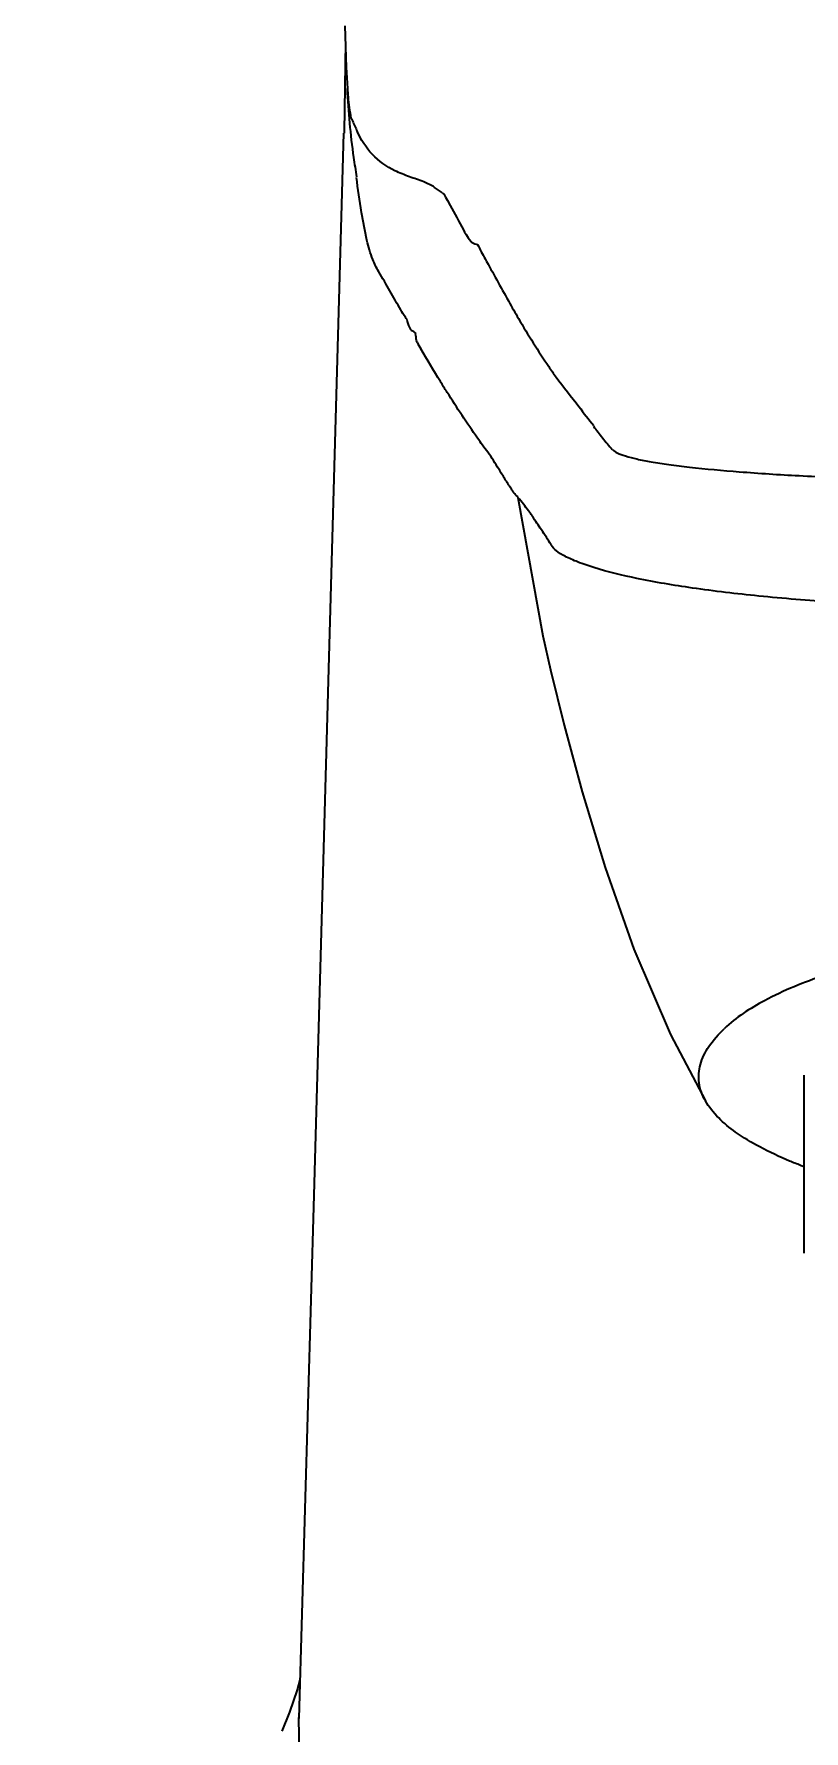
# Model space of a CAD drawing. Header units: millimetres. Extents: x 601 to 1195, y -13 to 407.
# Drawn here: x 977.2 to 995.92, y 233.42 to 274.68 of the extents above; entities that cross this region are included whole.
import ezdxf

# ---------------------------------------------------------------- set-up
doc = ezdxf.new("R2010")
doc.units = ezdxf.units.MM
doc.header["$LTSCALE"] = 0.1
doc.layers.add('DEF_LAYER_ASSEM_MEMBER', color=7, linetype='Continuous')
doc.layers.add('DIM', color=3, linetype='Continuous')
doc.styles.get("Standard").update_dxf_attribs({"font": 'arial.ttf'})
doc.dimstyles.new('ISO-25', dxfattribs={"dimtxt": 2.5, "dimasz": 2.5, "dimexe": 1.25, "dimexo": 0.625, "dimtad": 1, "dimtxsty": 'Standard', "dimcen": 2.5, "dimadec": 0, "dimazin": 0, "dimtfac": 1, "dimtmove": 0, "dimatfit": 3, "dimfxl": 0, "dimarcsym": 0})

# ---------------------------------------------------------------- blocks, each defined once
blk = doc.blocks.new('*D22')
at = {"layer": 'Defpoints', "color": 0}
for p in [(1007.922, 310.255), (925.567, 206.036), (936.146, 206.036)]:
    blk.add_point(p, dxfattribs=at)
at = {"layer": 'DIM', "color": 0, "lineweight": -2}
for p, q in [((1007.297, 310.255), (924.317, 310.255)), ((925.567, 307.755), (925.567, 208.536)), ((935.521, 206.036), (924.317, 206.036))]:
    blk.add_line(p, q, dxfattribs=at)
at = {"layer": 'DIM', "color": 0}
for points in [[(925.151, 307.755), (925.984, 307.755), (925.567, 310.255)], [(925.151, 208.536), (925.984, 208.536), (925.567, 206.036)]]:
    blk.add_solid(points, dxfattribs=at)
at = {"layer": 'DIM', "color": 0, "insert": (923.44, 258.146), "char_height": 2.5, "attachment_point": 5, "rotation": 90}
blk.add_mtext('104,22', dxfattribs=at)

msp = doc.modelspace()

# ---------------------------------------------------------------- linework, layer by layer
at = {"color": 7, "linetype": 'Continuous'}
for p, q in [((984.759, 274.882), (984.797, 273.864)), ((984.774, 274.481), (984.747, 272.299)), ((984.796, 273.877), (984.823, 273.354)), ((984.747, 272.299), (984.747, 272.268)), ((987.164, 270.791), (987.208, 270.711)), ((987.253, 270.629), (987.321, 270.507)), ((987.641, 269.921), (987.673, 269.86)), ((988.736, 268.19), (988.743, 268.178)), ((987.248, 265.967), (987.241, 265.977)), ((988.969, 263.411), (989.571, 260.044)), ((983.417, 233.876), (983.233, 233.419)), ((983.643, 233.723), (983.644, 233.746)), ((983.675, 231.989), (983.643, 233.723))]:
    msp.add_line(p, q, dxfattribs=at)
for p, q in [((987.208, 270.711), (987.253, 270.629)), ((989.571, 260.044), (989.763, 259.218))]:
    msp.add_line(p, q)
for points in [[(984.725, 272.27), (984.374, 259.537), (984.008, 246.448), (983.643, 233.723)], [(989.763, 259.218), (990.092, 257.877), (990.527, 256.257), (991.084, 254.415), (991.782, 252.428), (992.676, 250.358), (993.523, 248.742)], [(983.67, 234.663), (983.602, 234.418), (983.417, 233.876)]]:
    msp.add_lwpolyline(points, dxfattribs=at)
for centre, radius, start, end in [((985.51, 272.249), 0.785, 178.4257, 181.1258), ((987.885, 271.902), 1.322, 235.2055, 237.0826), ((893.576, 215.371), 106.448, 29.61405, 30.18845), ((1004.856, 277.744), 21.162, 209.9288, 210.421)]:
    msp.add_arc(centre, radius, start, end, dxfattribs=at)
for points, knots in [([(985.056, 271.204), (985.028, 271.362), (984.915, 272.074), (984.852, 272.794), (984.822, 273.354)], [0, 0, 0, 0, 0.222744, 1, 1, 1, 1]), ([(984.823, 273.354), (984.827, 273.287), (984.845, 273.046), (984.877, 272.806), (984.91, 272.635)], [0, 0, 0, 0, 0.277951, 1, 1, 1, 1]), ([(984.91, 272.635), (984.922, 272.613), (984.975, 272.507), (985.023, 272.398), (985.061, 272.312)], [0, 0, 0, 0, 0.211001, 1, 1, 1, 1]), ([(987.131, 270.816), (987.068, 270.86), (986.93, 270.969), (986.658, 271.098), (986.327, 271.207), (985.882, 271.383), (985.398, 271.721), (985.154, 272.111), (985.061, 272.312)], [0, 0, 0, 0, 0.087549, 0.199928, 0.341897, 0.486403, 0.745881, 1, 1, 1, 1]), ([(985.586, 268.899), (985.529, 268.995), (985.408, 269.242), (985.275, 269.73), (985.153, 270.398), (985.08, 270.91), (985.042, 271.193)], [0, 0, 0, 0, 0.140575, 0.346018, 0.637746, 1, 1, 1, 1]), ([(987.673, 269.86), (987.684, 269.842), (987.728, 269.765), (987.78, 269.693), (987.822, 269.641)], [0, 0, 0, 0, 0.243696, 1, 1, 1, 1]), ([(987.832, 269.63), (987.84, 269.622), (987.887, 269.589), (987.943, 269.572), (987.988, 269.561)], [0, 0, 0, 0, 0.195402, 1, 1, 1, 1]), ([(987.983, 269.562), (988.045, 269.445), (988.294, 268.987), (988.547, 268.531), (988.736, 268.19)], [0, 0, 0, 0, 0.252727, 1, 1, 1, 1]), ([(986.275, 267.736), (986.26, 267.755), (986.203, 267.831), (986.152, 267.911), (986.119, 267.973)], [0, 0, 0, 0, 0.256281, 1, 1, 1, 1]), ([(988.743, 268.179), (988.821, 268.039), (989.13, 267.501), (989.46, 266.974), (989.717, 266.593)], [0, 0, 0, 0, 0.258556, 1, 1, 1, 1]), ([(986.369, 267.482), (986.358, 267.502), (986.317, 267.583), (986.288, 267.67), (986.275, 267.736)], [0, 0, 0, 0, 0.2564, 1, 1, 1, 1]), ([(986.369, 267.482), (986.382, 267.475), (986.424, 267.452), (986.464, 267.422), (986.481, 267.394)], [0, 0, 0, 0, 0.305445, 1, 1, 1, 1]), ([(986.516, 267.185), (986.512, 267.199), (986.497, 267.268), (986.485, 267.338), (986.481, 267.394)], [0, 0, 0, 0, 0.203056, 1, 1, 1, 1]), ([(987.241, 265.977), (987.188, 266.06), (986.972, 266.408), (986.764, 266.76), (986.607, 267.028)], [0, 0, 0, 0, 0.242007, 1, 1, 1, 1]), ([(989.717, 266.593), (989.775, 266.507), (990.009, 266.176), (990.266, 265.861), (990.448, 265.62)], [0, 0, 0, 0, 0.255448, 1, 1, 1, 1]), ([(988.233, 264.509), (988.15, 264.623), (987.808, 265.1), (987.485, 265.59), (987.248, 265.967)], [0, 0, 0, 0, 0.241004, 1, 1, 1, 1]), ([(990.803, 265.143), (990.877, 265.048), (991.028, 264.858), (991.178, 264.666), (991.262, 264.575)], [0, 0, 0, 0, 0.492232, 1, 1, 1, 1]), ([(988.967, 263.421), (988.956, 263.434), (988.927, 263.457), (988.884, 263.502), (988.843, 263.565), (988.763, 263.685), (988.65, 263.862), (988.467, 264.159), (988.333, 264.381), (988.233, 264.516)], [0, 0, 0, 0, 0.039771, 0.082139, 0.142037, 0.208109, 0.411693, 0.61786, 1, 1, 1, 1]), ([(991.269, 264.577), (991.298, 264.541), (991.403, 264.48), (991.601, 264.409), (991.878, 264.339), (992.229, 264.272), (992.657, 264.208), (993.37, 264.12), (994.426, 264.025), (995.858, 263.934), (997.472, 263.86), (999.221, 263.811), (1000.426, 263.782), (1001.042, 263.76)], [0, 0, 0, 0, 0.014044, 0.035589, 0.064469, 0.100727, 0.144586, 0.195984, 0.319782, 0.467368, 0.632772, 0.812112, 1, 1, 1, 1]), ([(989.315, 262.966), (989.286, 263.007), (989.175, 263.159), (989.059, 263.307), (988.969, 263.411)], [0, 0, 0, 0, 0.268733, 1, 1, 1, 1]), ([(989.774, 262.26), (989.7, 262.384), (989.545, 262.614), (989.393, 262.845), (989.317, 262.953)], [0, 0, 0, 0, 0.521772, 1, 1, 1, 1]), ([(1000.609, 260.663), (999.279, 260.711), (997.347, 260.8), (994.881, 260.998), (993.29, 261.186), (991.952, 261.411), (991.021, 261.633), (990.443, 261.828), (990.134, 261.963), (989.913, 262.096), (989.807, 262.201), (989.778, 262.254)], [0, 0, 0, 0, 0.360847, 0.524384, 0.671064, 0.79516, 0.892418, 0.9302, 0.960537, 0.983553, 1, 1, 1, 1]), ([(1000.631, 252.749), (999.868, 252.632), (998.452, 252.375), (996.544, 251.872), (995.061, 251.279), (994.267, 250.77), (993.98, 250.495)], [0, 0, 0, 0, 0.326425, 0.607459, 0.831981, 1, 1, 1, 1]), ([(993.523, 248.742), (993.447, 248.877), (993.338, 249.17), (993.378, 249.647), (993.608, 250.1), (993.843, 250.364), (993.98, 250.495)], [0, 0, 0, 0, 0.237436, 0.463278, 0.710637, 1, 1, 1, 1]), ([(995.572, 247.277), (995.325, 247.381), (994.872, 247.592), (994.146, 248.029), (993.696, 248.435), (993.523, 248.742)], [0, 0, 0, 0, 0.315342, 0.585564, 1, 1, 1, 1]), ([(995.922, 247.138), (995.892, 247.149), (995.775, 247.195), (995.658, 247.241), (995.572, 247.277)], [0, 0, 0, 0, 0.254323, 1, 1, 1, 1])]:
    msp.add_open_spline(points, degree=3, knots=knots, dxfattribs=at)
for points in [[(987.321, 270.507), (987.429, 270.312), (987.536, 270.117), (987.642, 269.921)], [(987.822, 269.641), (987.825, 269.637), (987.828, 269.634), (987.832, 269.63)], [(990.449, 265.62), (990.565, 265.466), (990.686, 265.314), (990.809, 265.164)]]:
    msp.add_open_spline(points, degree=3, dxfattribs=at)
at = {"layer": 'DEF_LAYER_ASSEM_MEMBER', "color": 7, "linetype": 'Continuous'}
msp.add_line((995.922, 245.035), (995.922, 249.366), dxfattribs=at)

# ---------------------------------------------------------------- dimensions: what is measured, and where the dimension line sits
at = {"layer": 'DIM'}
dim = msp.add_linear_dim(base=(925.567, 206.036), p1=(1007.922, 310.255), p2=(936.146, 206.036), angle=90, dimstyle='ISO-25', dxfattribs=at)
dim.commit()
dim.dimension.update_dxf_attribs({"geometry": '*D22', "text_midpoint": (923.44, 258.146)})

doc.saveas('drawing.dxf')
